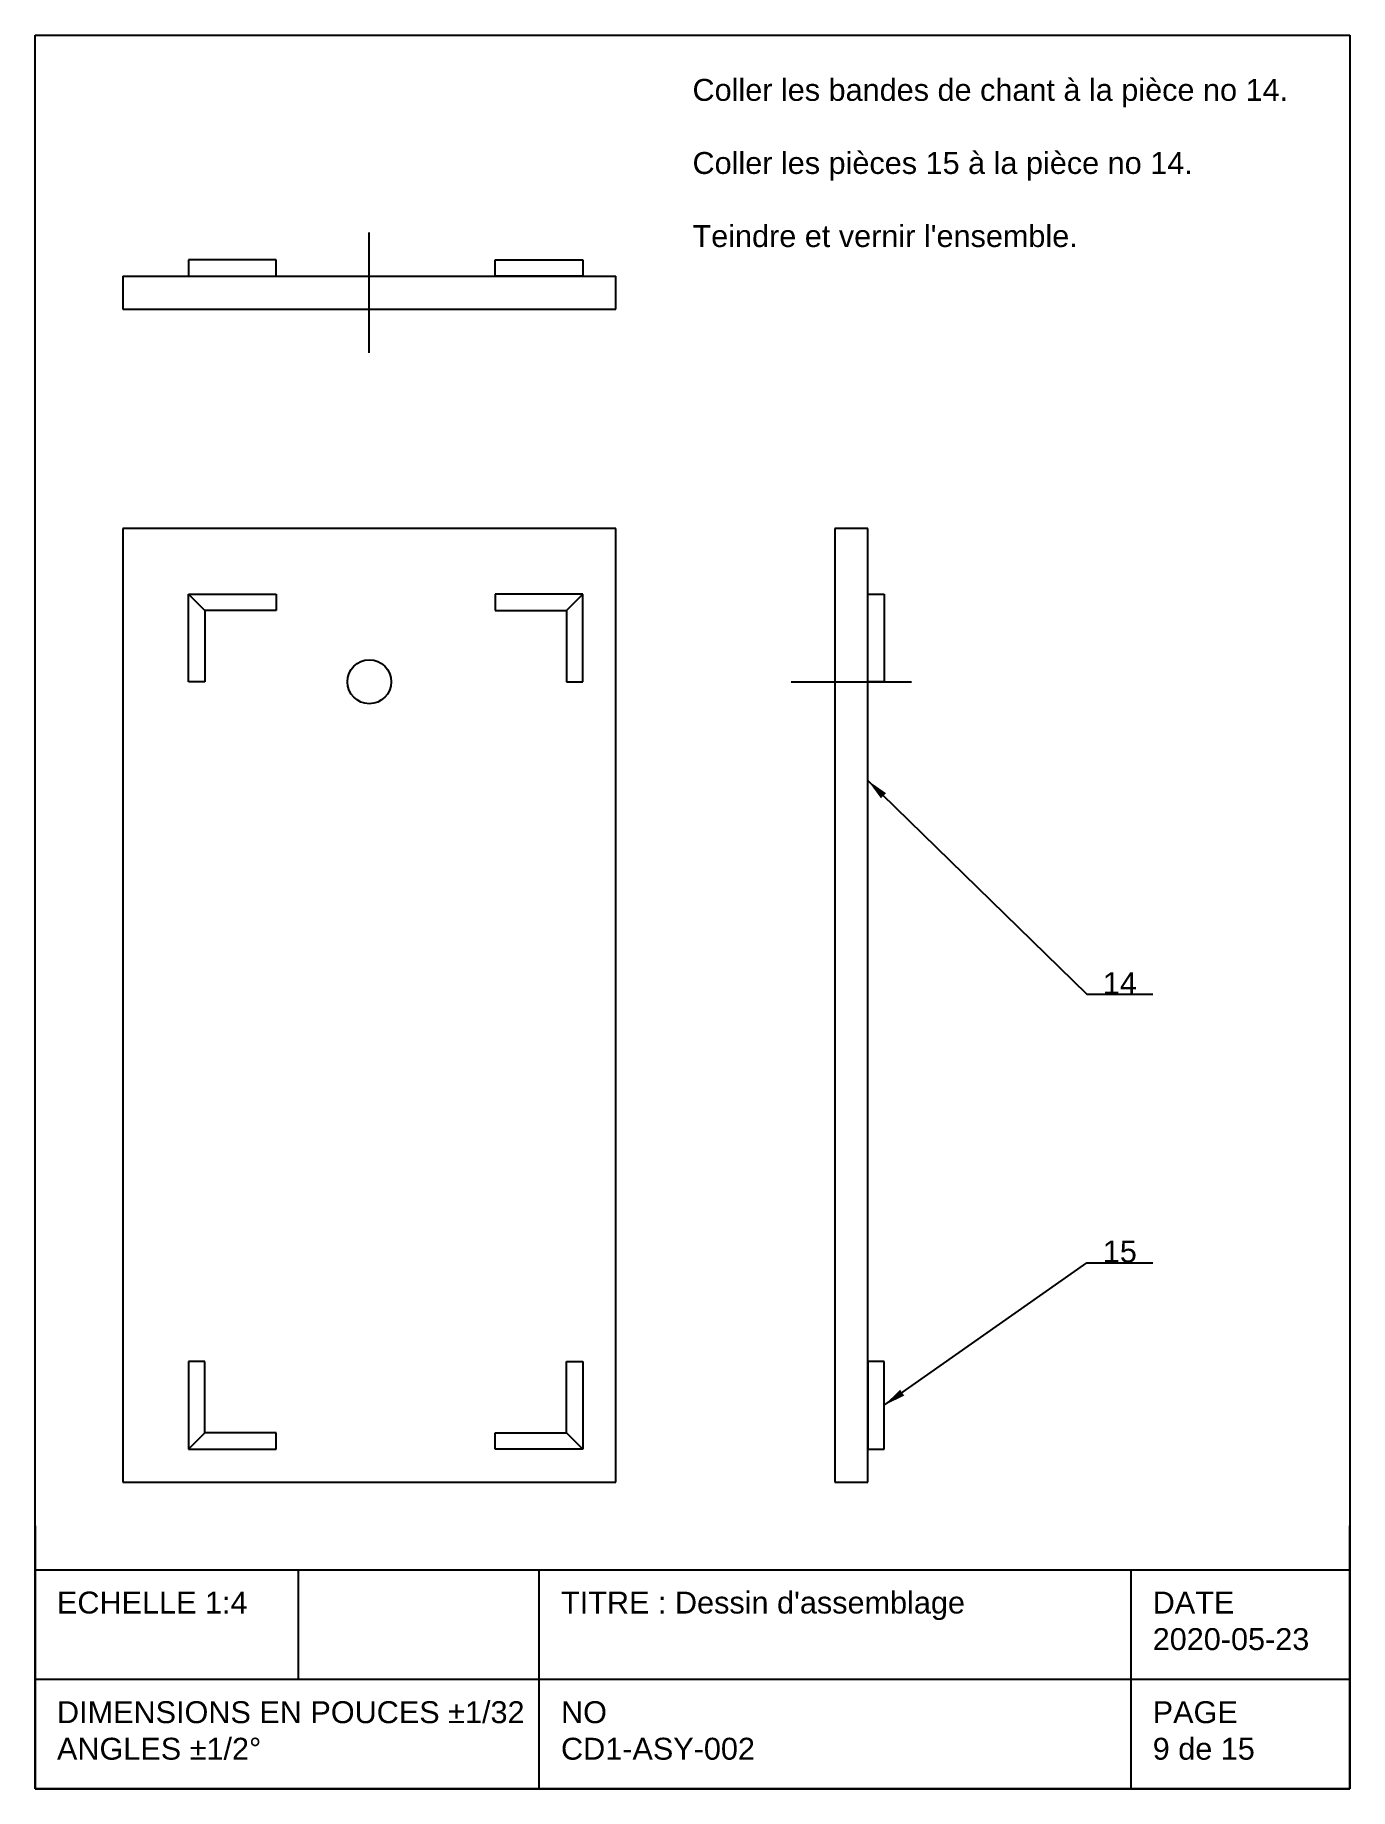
# Model space of a CAD drawing. Header units: inches. Extents: x -2 to 28, y -7 to 33.
import ezdxf

# ---------------------------------------------------------------- set-up
doc = ezdxf.new("R2010")
doc.units = ezdxf.units.IN
doc.header["$MEASUREMENT"] = 0
doc.linetypes.add('CENTER', pattern=[50.8, 31.75, -6.35, 6.35, -6.35])
doc.layers.get('0').update_dxf_attribs({"lineweight": 25})
doc.styles.add('QCADDimTextStyle', font='txt')
doc.styles.add('textstyle11', font='')
doc.styles.add('textstyle12', font='')
doc.styles.add('textstyle13', font='')
doc.styles.add('textstyle14', font='')
doc.styles.add('textstyle15', font='')
doc.styles.add('textstyle16', font='')
doc.styles.add('textstyle17', font='')
doc.styles.add('textstyle18', font='')
doc.styles.add('textstyle19', font='')
doc.styles.get('textstyle11').set_extended_font_data('Arial')
doc.styles.get('textstyle12').set_extended_font_data('Arial')
doc.styles.get('textstyle13').set_extended_font_data('Arial')
doc.styles.get('textstyle14').set_extended_font_data('Arial')
doc.styles.get('textstyle15').set_extended_font_data('Arial')
doc.styles.get('textstyle16').set_extended_font_data('Arial')
doc.styles.get('textstyle17').set_extended_font_data('Arial')
doc.styles.get('textstyle18').set_extended_font_data('Arial')
doc.styles.get('textstyle19').set_extended_font_data('Arial')
doc.dimstyles.new('QCADDimStyle', dxfattribs={"dimscale": 4, "dimtxt": 0.125, "dimasz": 0.125, "dimexe": 0.0625, "dimexo": 0.03125, "dimgap": 0.03125, "dimtad": 1, "dimtoh": 1, "dimdec": 4, "dimzin": 0, "dimdsep": 46, "dimtxsty": 'QCADDimTextStyle', "dimcen": 0.09, "dimadec": 0, "dimazin": 0, "dimtfac": 1, "dimtdec": 4, "dimtofl": 0, "dimtmove": 0, "dimatfit": 3, "dimfxl": 1, "dimtolj": 1, "dimtzin": 0, "dimarcsym": 0})

# ---------------------------------------------------------------- blocks, each defined once
blk = doc.blocks.new('cartouche_ANSI_A')
for p, q in [((0, 10), (7.5, 10)), ((0, 0), (0, 10)), ((7.5, 10), (7.5, 0)), ((0, 1.5), (0, 0)), ((7.5, 0), (7.5, 1.5)), ((0, 1.25), (7.5, 1.25)), ((1.5, 1.25), (1.5, 0.625)), ((2.875, 0), (2.875, 1.25)), ((6.25, 1.25), (6.25, 0)), ((0, 0), (0, 0.75)), ((7.5, 0.75), (7.5, 0)), ((0, 0.625), (2.875, 0.625)), ((2.875, 0.625), (5.625, 0.625)), ((5.625, 0.625), (7.5, 0.625)), ((7.5, 0), (0, 0)), ((0, 0), (7.5, 0)), ((7.5, 0), (0, 0))]:
    blk.add_line(p, q)
at = {"char_height": 0.125, "attachment_point": 1}
for s, insert, style in [('ECHELLE 1:4', (0.125, 1.125), 'textstyle12'), ("TITRE : Dessin d'assemblage", (3, 1.125), 'textstyle14'), ('DATE\\P2020-05-23', (6.375, 1.125), 'textstyle16'), ('DIMENSIONS EN POUCES %%p1/32\\PANGLES %%p1/2%%d', (0.125, 0.5), 'textstyle11'), ('NO\\PCD1-ASY-002', (3, 0.5), 'textstyle13'), ('PAGE\\P9 de 15', (6.375, 0.5), 'textstyle15')]:
    blk.add_mtext(s, dxfattribs=dict(at, insert=insert, style=style))

msp = doc.modelspace()

# ---------------------------------------------------------------- linework, layer by layer
at = {"linetype": 'CENTER'}
for p, q in [((5.625, 25.75), (5.625, 28.5)), ((15.25, 18.25), (18, 18.25))]:
    msp.add_line(p, q, dxfattribs=at)
for p, q in [((3.5, 27.875), (1.5, 27.875)), ((1.5, 27.875), (1.5, 27.5)), ((3.5, 27.5), (3.5, 27.875)), ((8.5, 27.5), (8.5, 27.875)), ((8.5, 27.875), (10.5, 27.875)), ((10.5, 27.875), (10.5, 27.5)), ((0, 27.5), (0, 26.75)), ((0, 27.5), (11.25, 27.5)), ((1.5, 27.5), (3.5, 27.5)), ((10.5, 27.5), (8.5, 27.5)), ((11.25, 26.75), (11.25, 27.5)), ((0, 26.75), (11.25, 26.75)), ((11.25, 21.75), (0, 21.75)), ((0, 21.75), (0, 0)), ((11.25, 0), (11.25, 21.75)), ((17, 21.75), (16.25, 21.75)), ((16.25, 21.75), (16.25, 0)), ((17, 0), (17, 21.75)), ((1.5, 20.25), (2.25, 20.25)), ((1.5, 18.25), (1.5, 20.25)), ((1.5, 20.25), (3.5, 20.25)), ((1.5, 19.5), (1.5, 20.25)), ((1.5, 20.25), (1.875, 20.25)), ((1.5, 18.25), (1.5, 20.25)), ((1.5, 20.25), (3.5, 20.25)), ((1.5, 19.875), (1.5, 20.25)), ((1.875, 19.875), (1.5, 20.25)), ((3.5, 20.25), (3.5, 19.875)), ((8.5, 20.25), (8.5, 19.875)), ((10.5, 20.25), (8.5, 20.25)), ((10.125, 19.875), (10.5, 20.25)), ((10.5, 18.25), (10.5, 20.25)), ((17, 20.25), (17.375, 20.25)), ((17, 18.25), (17, 20.25)), ((17.375, 20.25), (17.375, 18.25)), ((1.875, 19.875), (1.875, 18.25)), ((3.5, 19.875), (1.875, 19.875)), ((8.5, 19.875), (10.125, 19.875)), ((10.125, 19.875), (10.125, 18.25)), ((1.875, 18.25), (1.5, 18.25)), ((10.125, 18.25), (10.5, 18.25)), ((17.375, 18.25), (17, 18.25)), ((1.5, 2.75), (1.5, 0.75)), ((1.875, 2.75), (1.5, 2.75)), ((1.5, 2.75), (1.5, 0.75)), ((1.875, 1.125), (1.875, 2.75)), ((10.125, 1.125), (10.125, 2.75)), ((10.125, 2.75), (10.5, 2.75)), ((10.5, 2.75), (10.5, 0.75)), ((10.5, 2.75), (10.5, 0.75)), ((17.375, 2.75), (17, 2.75)), ((17, 2.75), (17, 0.75)), ((17.375, 0.75), (17.375, 2.75)), ((1.5, 1.5), (1.5, 0.75)), ((10.5, 1.5), (10.5, 0.75)), ((1.5, 1.125), (1.5, 0.75)), ((1.875, 1.125), (1.5, 0.75)), ((3.5, 1.125), (1.875, 1.125)), ((3.5, 0.75), (3.5, 1.125)), ((8.5, 0.75), (8.5, 1.125)), ((8.5, 1.125), (10.125, 1.125)), ((10.125, 1.125), (10.5, 0.75)), ((10.5, 1.125), (10.5, 0.75)), ((1.5, 0.75), (2.25, 0.75)), ((1.5, 0.75), (3.5, 0.75)), ((1.5, 0.75), (1.875, 0.75)), ((1.5, 0.75), (3.5, 0.75)), ((10.5, 0.75), (8.5, 0.75)), ((10.5, 0.75), (8.5, 0.75)), ((10.5, 0.75), (9.75, 0.75)), ((10.5, 0.75), (10.125, 0.75)), ((17, 0.75), (17.375, 0.75)), ((0, 0), (11.25, 0)), ((16.25, 0), (17, 0))]:
    msp.add_line(p, q)
msp.add_circle((5.625, 18.25), 0.5)

# ---------------------------------------------------------------- block references
at = {"xscale": 4, "yscale": 4}
msp.add_blockref('cartouche_ANSI_A', (-2, -7), dxfattribs=at)

# ---------------------------------------------------------------- texts
at = {"char_height": 0.5}
for s, insert, attachment_point, style in [("Coller les bandes de chant à la pièce no 14.\\P\\PColler les pièces 15 à la pièce no 14.\\P\\PTeindre et vernir l'ensemble.", (13, 32), 1, 'textstyle17'), ('14', (22.75, 11.125), 8, 'textstyle19'), ('15', (22.75, 5), 8, 'textstyle18')]:
    msp.add_mtext(s, dxfattribs=dict(at, insert=insert, attachment_point=attachment_point, style=style))

# ---------------------------------------------------------------- leaders
for points in [[(17, 16), (22, 11.125), (23.5, 11.125)], [(17.375, 1.75), (22, 5), (23.5, 5)]]:
    msp.add_leader(points, dimstyle='QCADDimStyle')

doc.saveas('drawing.dxf')
